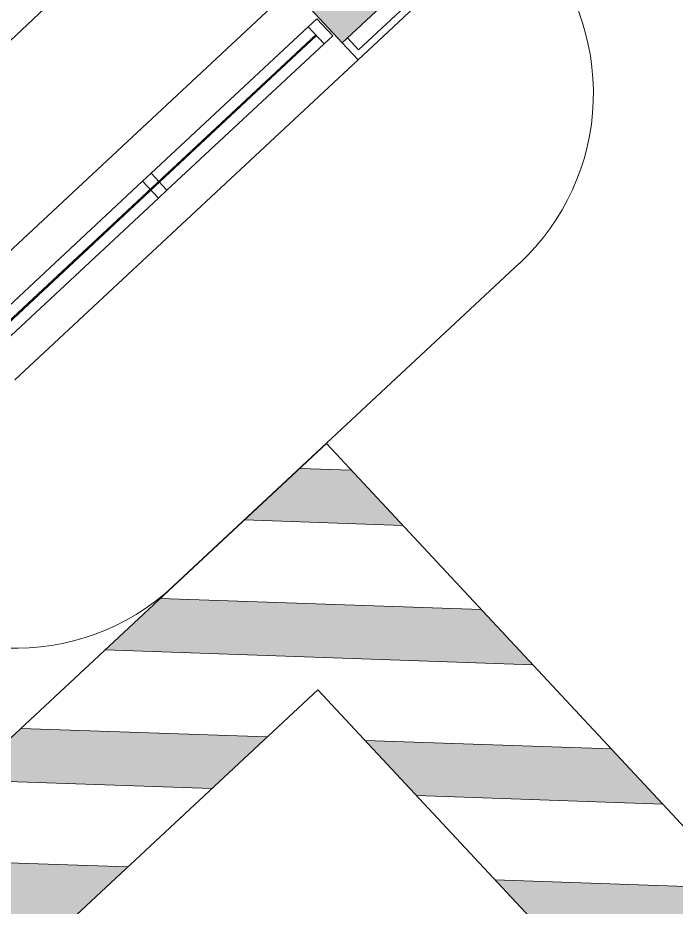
# Model space of a CAD drawing. Header units: millimetres. Extents: x -71377 to 516042, y -145869 to 441446.
# Drawn here: x 281525 to 284358, y 160670 to 164498 of the extents above; entities that cross this region are included whole.
import ezdxf

# ---------------------------------------------------------------- set-up
doc = ezdxf.new("R2010")
doc.units = ezdxf.units.MM
doc.header["$LTSCALE"] = 1000
doc.linetypes.add('_점선_M_', pattern=[3, 1.5, -1.5])
doc.linetypes.add('_점선_S_', pattern=[1.6, 0.8, -0.8])
for name, color, linetype, lineweight in [('06', 6, 'Continuous', 5), ('08', 8, 'Continuous', 5), ('09_HID', 9, '_점선_M_', 5), ('A-ele-8', 8, 'Continuous', 5), ('A-glas', 5, 'Continuous', 5), ('A-hat', 251, 'Continuous', 5), ('A-wind', 4, 'Continuous', 5), ('A-wind-hdln', 8, 'Continuous', 5), ('A_cwall', 2, 'Continuous', 5), ('A_fnsh-4', 4, 'Continuous', 5), ('A_furn_HID', 6, '_점선_S_', 5), ('조경라인_dwg', 8, 'Continuous', 5)]:
    doc.layers.add(name, color=color, linetype=linetype, lineweight=lineweight)

# ---------------------------------------------------------------- blocks, each defined once
blk = doc.blocks.new('가구_작은도서관 - 가구_작은도서관-6473556-지반층 배치도')
at = {"layer": 'A_furn_HID'}
blk.add_line((16528.5, -7213.2), (17422.6, -7213.2), dxfattribs=at)
blk = doc.blocks.new('고정창_추가프레임_ - _A_AW_20X20-8338476-지반층 배치도')
at = {"layer": 'A-glas'}
for p, q in [((950, 2.5), (-950, 2.5)), ((-950, 2.5), (-950, -2.5)), ((950, -2.5), (950, 2.5)), ((-950, -2.5), (950, -2.5))]:
    blk.add_line(p, q, dxfattribs=at)
at = {"layer": 'A-wind'}
for p, q in [((-950, 50), (-1000, 50)), ((-1000, 50), (-1000, -50)), ((-950, -50), (-950, 50)), ((-25, 50), (-25, -50)), ((25, 50), (-25, 50)), ((25, -50), (25, 50)), ((950, 50), (950, -50)), ((1000, 50), (950, 50)), ((1000, -50), (1000, 50)), ((-1000, -50), (-950, -50)), ((-25, -50), (25, -50)), ((950, -50), (1000, -50))]:
    blk.add_line(p, q, dxfattribs=at)
at = {"layer": 'A-wind-hdln'}
for p, q in [((-25, 50), (-950, 50)), ((950, 50), (25, 50)), ((-950, -50), (-25, -50)), ((25, -50), (950, -50))]:
    blk.add_line(p, q, dxfattribs=at)
blk = doc.blocks.new('조경라인_dwg_소방차전용주차구역_7x12_-V126-지반층 배치도')
at = {"layer": '08'}
h = blk.add_hatch(color=256, dxfattribs=at)
h.paths.add_polyline_path([(7000, 472.3), (7000, 797.6), (6202.4, 0), (6527.7, 0)])
h.paths.add_polyline_path([(7000, 1292.5), (7000, 1617.8), (6250, 867.8), (6250, 750), (6132.2, 750), (5382.2, 0), (5707.5, 0)])
h.paths.add_polyline_path([(7000, 2112.8), (7000, 2438), (6250, 1688), (6250, 1362.8)])
h.paths.add_polyline_path([(5637.2, 750), (5312, 750), (4562, 0), (4887.2, 0)])
h.paths.add_polyline_path([(7000, 2933), (7000, 3258.3), (6250, 2508.3), (6250, 2183)])
h.paths.add_polyline_path([(4817, 750), (4491.7, 750), (3741.7, 0), (4067, 0)])
h.paths.add_polyline_path([(7000, 3753.3), (7000, 4078.5), (6250, 3328.5), (6250, 3003.3), (6888, 3641.3)])
h.paths.add_polyline_path([(3996.7, 750), (3671.5, 750), (2921.5, 0), (3246.7, 0)])
h.paths.add_polyline_path([(7000, 4573.5), (7000, 4898.8), (6250, 4148.8), (6250, 3823.5), (6463.5, 4037.1)])
h.paths.add_polyline_path([(3176.5, 750), (2851.2, 750), (2101.2, 0), (2426.5, 0), (2446.9, 20.4)])
h.paths.add_polyline_path([(7000, 5393.8), (7000, 5719), (6250, 4969), (6250, 4643.8)])
h.paths.add_polyline_path([(2356.2, 750), (2031, 750), (1281, 0), (1606.2, 0), (2022.5, 416.2)])
h.paths.add_polyline_path([(7000, 6214), (7000, 6539.3), (6250, 5789.3), (6250, 5464)])
h.paths.add_polyline_path([(1536, 750), (1210.7, 750), (460.7, 0), (786, 0)])
h.paths.add_polyline_path([(7000, 7034.2), (7000, 7359.5), (6250, 6609.5), (6250, 6284.2)])
h.paths.add_polyline_path([(750, 784.2), (750, 1109.5), (0, 359.5), (0, 34.2), (169.4, 203.7)])
h.paths.add_polyline_path([(7000, 7854.5), (7000, 8179.8), (6250, 7429.8), (6250, 7104.5), (6774.1, 7628.6)])
h.paths.add_polyline_path([(750, 1604.5), (750, 1929.8), (0, 1179.8), (0, 854.5), (749.1, 1603.6)])
h.paths.add_polyline_path([(7000, 8674.7), (7000, 9000), (6250, 8250), (6250, 7924.7), (6349.6, 8024.4)])
h.paths.add_polyline_path([(750, 2424.7), (750, 2750), (0, 2000), (0, 1674.7), (324.7, 1999.4)])
h.paths.add_polyline_path([(7000, 9495), (7000, 9820.2), (6250, 9070.2), (6250, 8745)])
h.paths.add_polyline_path([(750, 3245), (750, 3570.2), (0, 2820.2), (0, 2495)])
h.paths.add_polyline_path([(7000, 10315.2), (7000, 10640.5), (6250, 9890.5), (6250, 9565.2)])
h.paths.add_polyline_path([(750, 4065.2), (750, 4390.5), (0, 3640.5), (0, 3315.2)])
h.paths.add_polyline_path([(7000, 11135.5), (7000, 11460.7), (6250, 10710.7), (6250, 10385.5)])
h.paths.add_polyline_path([(750, 4885.5), (750, 5210.7), (0, 4460.7), (0, 4135.5)])
h.paths.add_polyline_path([(7000, 11955.7), (7000, 12000), (6719, 12000), (5969, 11250), (6250, 11250), (6250, 11205.7), (6660.2, 11615.9)])
h.paths.add_polyline_path([(750, 5705.7), (750, 6031), (0, 5281), (0, 4955.7), (635.2, 5590.9)])
h.paths.add_polyline_path([(6224, 12000), (5898.8, 12000), (5148.8, 11250), (5474, 11250)])
h.paths.add_polyline_path([(750, 6526), (750, 6851.2), (0, 6101.2), (0, 5776), (210.8, 5986.7)])
h.paths.add_polyline_path([(5403.8, 12000), (5078.5, 12000), (4328.5, 11250), (4653.8, 11250)])
h.paths.add_polyline_path([(750, 7346.2), (750, 7671.5), (0, 6921.5), (0, 6596.2)])
h.paths.add_polyline_path([(4583.6, 12000), (4258.3, 12000), (3508.3, 11250), (3833.6, 11250)])
h.paths.add_polyline_path([(750, 8166.4), (750, 8491.7), (0, 7741.7), (0, 7416.4), (366, 7782.5)])
h.paths.add_polyline_path([(3763.3, 12000), (3438, 12000), (2688, 11250), (3013.3, 11250)])
h.paths.add_polyline_path([(750, 8986.7), (750, 9312), (0, 8562), (0, 8236.7)])
h.paths.add_polyline_path([(2943.1, 12000), (2617.8, 12000), (1867.8, 11250), (2193.1, 11250), (2529.6, 11586.5)])
h.paths.add_polyline_path([(750, 9806.9), (750, 10132.2), (0, 9382.2), (0, 9056.9), (521.3, 9578.2)])
h.paths.add_polyline_path([(2122.8, 12000), (1797.6, 12000), (1047.6, 11250), (1372.8, 11250), (2105.2, 11982.3)])
h.paths.add_polyline_path([(750, 10627.2), (750, 10952.4), (0, 10202.4), (0, 9877.2), (96.9, 9974)])
h.paths.add_polyline_path([(1302.6, 12000), (977.3, 12000), (0, 11022.7), (0, 10697.4)])
h.paths.add_polyline_path([(482.3, 12000), (157.1, 12000), (0, 11842.9), (0, 11517.7)])
for p, q in [((0, 11842.9), (157.1, 12000)), ((0, 11022.7), (977.3, 12000)), ((0, 11517.7), (482.3, 12000)), ((0, 10697.4), (1302.6, 12000)), ((1047.6, 11250), (1797.6, 12000)), ((1372.8, 11250), (2122.8, 12000)), ((1867.8, 11250), (2617.8, 12000)), ((0, 10202.4), (750, 10952.4)), ((0, 9877.2), (750, 10627.2)), ((0, 9382.2), (750, 10132.2))]:
    blk.add_line(p, q, dxfattribs=at)
at = {"layer": '08', "flags": 128}
for points in [[(7000, 0), (7000, 12000), (0, 12000), (0, 0)], [(6250, 750), (6250, 11250), (750, 11250), (750, 750)]]:
    blk.add_lwpolyline(points, close=True, dxfattribs=at)
blk = doc.blocks.new('조경라인_dwg_소방차전용주차구역-7862190-지반층 배치도')
at = {"rotation": 312.999772431514}
blk.add_blockref('조경라인_dwg_소방차전용주차구역_7x12_-V126-지반층 배치도', (200924.5, 58917.9), dxfattribs=at)
blk = doc.blocks.new('조경라인_dwg-6847807-지반층 배치도')
at = {"layer": '06'}
blk.add_line((282195.9, 162053.3), (283684.2, 163441.2), dxfattribs=at)
for centre, start, end in [((283002.2, 164172.5), 312.9998, 43), ((281513.9, 162784.7), 223, 312.9998)]:
    blk.add_arc(centre, 1000, start, end, dxfattribs=at)
at = {"layer": '09_HID'}
blk.add_arc((256788, 213812.9), 65073.9, 279.444127, 306.235924, dxfattribs=at)
blk.add_blockref('조경라인_dwg_소방차전용주차구역-7862190-지반층 배치도', (73152.3, 95564.2))

msp = doc.modelspace()

# ---------------------------------------------------------------- hatches: boundary and pattern name
at = {"layer": 'A-hat'}
h = msp.add_hatch(color=256, dxfattribs=at)
h.paths.add_polyline_path([(279707.3, 161393.2), (279710.9, 161396.7), (279704.1, 161396.7)])
h.paths.add_polyline_path([(280530, 162160.5), (281437.4, 163020.3), (281300.5, 163152.4), (280401, 162298.9), (280511, 162181)])
h.paths.add_polyline_path([(282921.6, 164390.6), (283671.2, 165089.7), (283534.8, 165236), (282792.5, 164529.1), (282902.5, 164411.1)])

# ---------------------------------------------------------------- linework, layer by layer
at = {"layer": 'A-ele-8'}
for p, q in [((281226, 163247), (282703.3, 164624.7)), ((282989.8, 164317.5), (281512.4, 162939.9))]:
    msp.add_line(p, q, dxfattribs=at)
at = {"layer": 'A_cwall'}
for p, q in [((282921.6, 164390.6), (283671.2, 165089.7)), ((283671.2, 165089.7), (282921.6, 164390.6)), ((282785.2, 164536.9), (282921.6, 164390.6))]:
    msp.add_line(p, q, dxfattribs=at)
at = {"layer": 'A_fnsh-4'}
for p, q in [((282989.8, 164317.5), (285330.1, 166499.9)), ((282991.2, 164359.9), (285287.7, 166501.4)), ((282921.6, 164390.6), (282989.8, 164317.5)), ((282943.5, 164411.1), (282991.2, 164359.9))]:
    msp.add_line(p, q, dxfattribs=at)

# ---------------------------------------------------------------- block references
at = {"layer": 'A-wind-hdln', "rotation": 43.00000124847609}
msp.add_blockref('고정창_추가프레임_ - _A_AW_20X20-8338476-지반층 배치도', (282114.7, 163774.9), dxfattribs=at)
at = {"layer": 'A_furn_HID', "rotation": 43.00000124847657}
msp.add_blockref('가구_작은도서관 - 가구_작은도서관-6473556-지반층 배치도', (264073.1, 158019.4), dxfattribs=at)
at = {"layer": '조경라인_dwg', "rotation": 8.537736462515947e-07}
msp.add_blockref('조경라인_dwg-6847807-지반층 배치도', (0, 0), dxfattribs=at)

doc.saveas('drawing.dxf')
